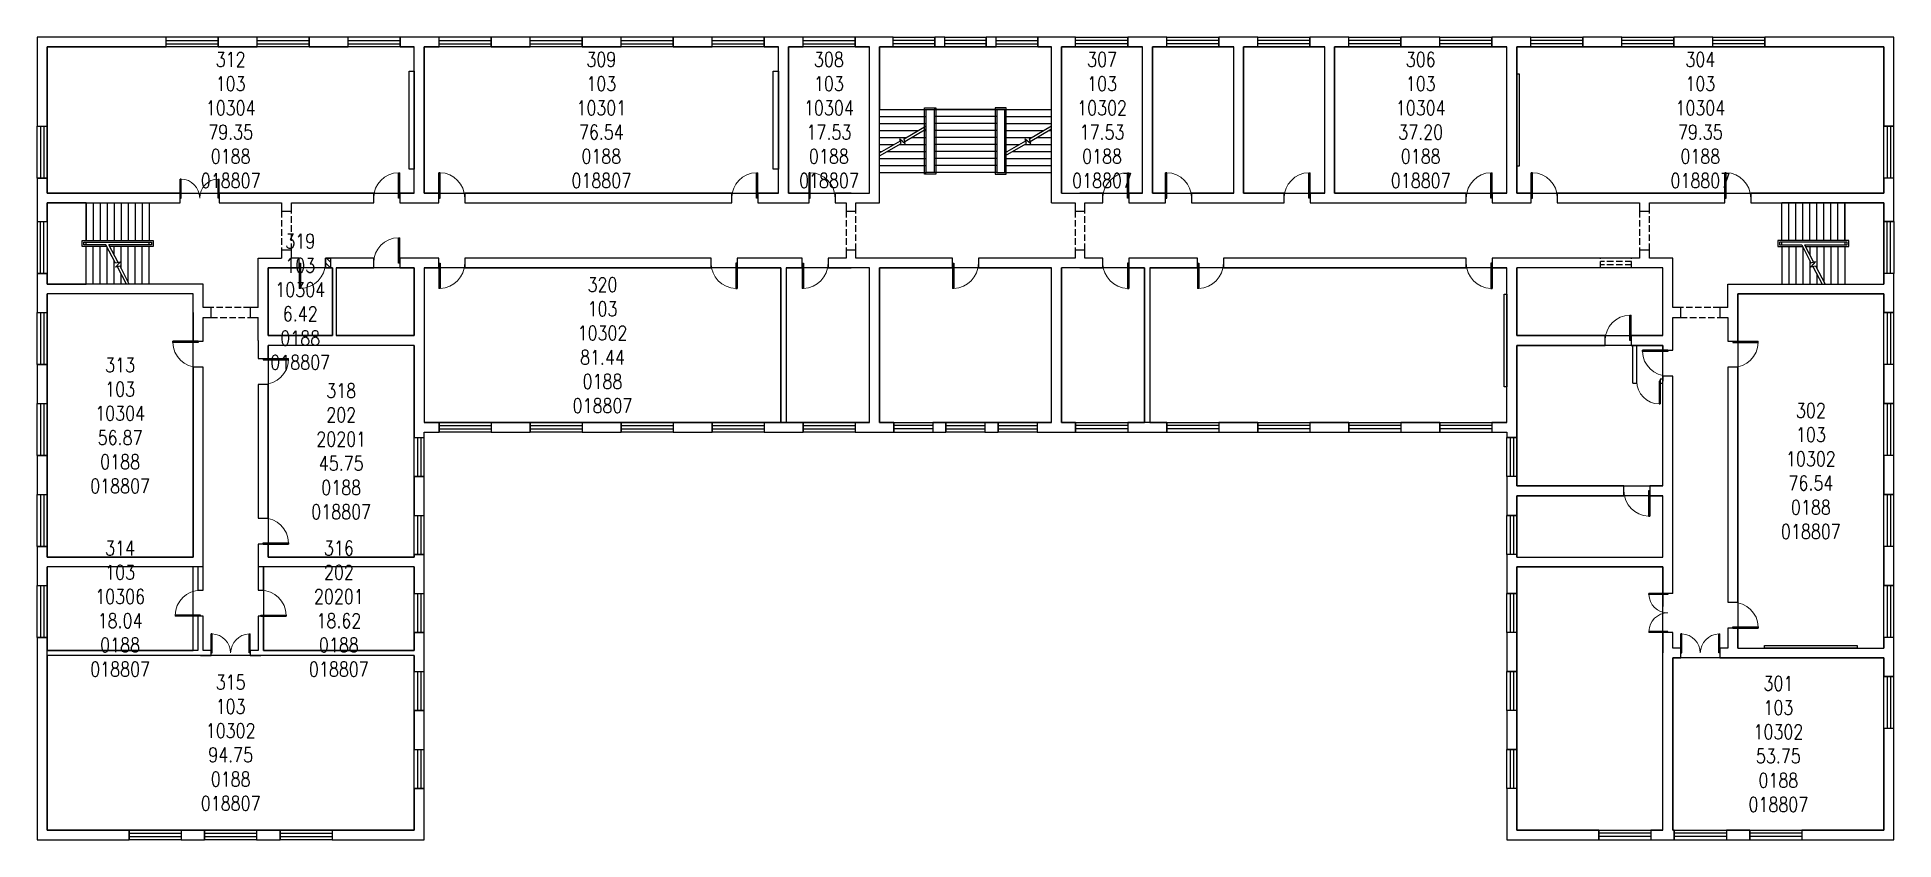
# Model space of a CAD drawing. Extents: x 440095 to 511475, y 513606 to 544486.
import ezdxf

# ---------------------------------------------------------------- set-up
doc = ezdxf.new("R2010")
doc.units = 0
doc.header["$LTSCALE"] = 1000
doc.header["$MEASUREMENT"] = 0
doc.linetypes.add('DASH', pattern=[0.35, 0.25, -0.1])
doc.layers.get('0').update_dxf_attribs({"linetype": 'CONTINUOUS'})
for name, color, linetype in [('body', 30, 'CONTINUOUS'), ('RM', 4, 'CONTINUOUS'), ('RM$', 5, 'CONTINUOUS'), ('RM$TXT', 5, 'CONTINUOUS')]:
    doc.layers.add(name, color=color, linetype=linetype)
doc.layers.get('0').freeze()
doc.styles.add('_TEL_DIM', font='SIMPLEX', dxfattribs={"width": 0.8, "height": 3.5, "bigfont": 'HZTXT'})

# ---------------------------------------------------------------- blocks, each defined once
blk = doc.blocks.new('$TCHSYS$WIN2D')
for p, q in [((-0.5, 0.5), (0.5, 0.5)), ((-0.5, 0.5), (-0.5, -0.5)), ((0.5, 0.5), (0.5, -0.5)), ((0.5, 0.167), (-0.5, 0.167)), ((0.5, -0.167), (-0.5, -0.167)), ((-0.5, -0.5), (0.5, -0.5))]:
    blk.add_line(p, q)
blk = doc.blocks.new('$DorLib2D$00000002')
for p, q in [((-0.5, 0), (-0.5, 0.4875)), ((-0.475, 0.4875), (-0.5, 0.4875)), ((-0.475, 0), (-0.475, 0.4875)), ((0.475, 0), (0.475, 0.4875)), ((0.475, 0.4875), (0.5, 0.4875)), ((0.5, 0), (0.5, 0.4875)), ((-0.5, 0), (-0.475, 0)), ((0.5, 0), (0.475, 0))]:
    blk.add_line(p, q)
at = {"lineweight": 13}
for centre, start, end in [((-0.4875, 0), 0, 88.53072), ((0.4875, 0), 91.46928, 180)]:
    blk.add_arc(centre, 0.4875, start, end, dxfattribs=at)
blk = doc.blocks.new('$DorLib2D$00000001')
for p, q in [((0.45, 0.975), (0.5, 0.975)), ((0.45, 0), (0.45, 0.975)), ((0.5, 0), (0.5, 0.975)), ((0.5, 0), (0.45, 0))]:
    blk.add_line(p, q)
at = {"lineweight": 13}
blk.add_arc((0.475, 0), 0.975, 91.46928, 180, dxfattribs=at)

msp = doc.modelspace()

# ---------------------------------------------------------------- hatches: boundary and pattern name
at = {"layer": 'body'}
h = msp.add_hatch(dxfattribs=at)
h.set_pattern_fill('ANSI31', color=256, scale=100, angle=90, style=0)
h.set_pattern_definition([(135, (451375.36, 535605.79), (-112.253, -112.253), [])])
h.paths.add_polyline_path([(451175, 535606), (451375, 535606), (451375, 535986), (451175, 535986)])

# ---------------------------------------------------------------- linework, layer by layer
for p, q in [((445050, 544486), (440095, 544486)), ((440095, 544486), (440095, 541061)), ((440475, 544106), (445050, 544106)), ((440475, 541061), (440475, 544106)), ((445050, 544106), (445050, 544486)), ((448550, 544486), (447050, 544486)), ((447050, 544486), (447050, 544106)), ((447050, 544106), (448550, 544106)), ((448550, 544106), (448550, 544486)), ((452050, 544486), (450550, 544486)), ((450550, 544486), (450550, 544106)), ((450550, 544106), (452050, 544106)), ((452050, 544106), (452050, 544486)), ((454785, 544486), (454050, 544486)), ((454050, 544486), (454050, 544106)), ((454050, 544106), (454595, 544106)), ((454595, 538486), (454595, 544106)), ((455550, 544486), (454785, 544486)), ((454975, 538486), (454975, 544106)), ((454975, 544106), (455550, 544106)), ((455550, 544106), (455550, 544486)), ((459050, 544486), (457550, 544486)), ((457550, 544486), (457550, 544106)), ((457550, 544106), (459050, 544106)), ((459050, 544106), (459050, 544486)), ((462550, 544486), (461050, 544486)), ((461050, 544486), (461050, 544106)), ((461050, 544106), (462550, 544106)), ((462550, 544106), (462550, 544486)), ((466050, 544486), (464550, 544486)), ((464550, 544486), (464550, 544106)), ((464550, 544106), (466050, 544106)), ((466050, 544106), (466050, 544486)), ((468785, 544486), (468050, 544486)), ((468050, 544486), (468050, 544106)), ((468050, 544106), (468595, 544106)), ((468595, 538486), (468595, 544106)), ((469550, 544486), (468785, 544486)), ((468975, 538486), (468975, 544106)), ((468975, 544106), (469550, 544106)), ((469550, 544106), (469550, 544486)), ((472285, 544486), (471550, 544486)), ((471550, 544486), (471550, 544106)), ((471550, 544106), (472095, 544106)), ((472095, 538486), (472095, 544106)), ((473005, 544486), (472285, 544486)), ((472475, 544106), (473005, 544106)), ((472475, 538106), (472475, 544106)), ((479095, 544106), (472475, 544106)), ((472475, 544106), (472475, 541706)), ((473005, 544106), (473005, 544486)), ((474985, 544486), (474605, 544486)), ((474605, 544486), (474605, 544106)), ((474605, 544106), (474985, 544106)), ((474985, 544106), (474985, 544486)), ((476965, 544486), (476585, 544486)), ((476585, 544486), (476585, 544106)), ((476585, 544106), (476965, 544106)), ((476965, 544106), (476965, 544486)), ((479285, 544486), (478565, 544486)), ((478565, 544486), (478565, 544106)), ((478565, 544106), (479095, 544106)), ((479095, 538106), (479095, 544106)), ((479095, 541706), (479095, 544106)), ((480020, 544486), (479285, 544486)), ((479475, 544106), (480020, 544106)), ((479475, 538486), (479475, 544106)), ((480020, 544106), (480020, 544486)), ((482785, 544486), (482020, 544486)), ((482020, 544486), (482020, 544106)), ((482020, 544106), (482595, 544106)), ((482595, 538486), (482595, 544106)), ((483520, 544486), (482785, 544486)), ((482975, 544106), (483520, 544106)), ((482975, 538486), (482975, 544106)), ((483520, 544106), (483520, 544486)), ((486285, 544486), (485520, 544486)), ((485520, 544486), (485520, 544106)), ((485520, 544106), (486095, 544106)), ((486095, 538486), (486095, 544106)), ((487020, 544486), (486285, 544486)), ((486475, 544106), (487020, 544106)), ((486475, 538486), (486475, 544106)), ((487020, 544106), (487020, 544486)), ((489785, 544486), (489020, 544486)), ((489020, 544486), (489020, 544106)), ((489020, 544106), (489595, 544106)), ((489595, 538486), (489595, 544106)), ((490520, 544486), (489785, 544486)), ((489975, 538486), (489975, 544106)), ((489975, 544106), (490520, 544106)), ((490520, 544106), (490520, 544486)), ((494020, 544486), (492520, 544486)), ((492520, 544486), (492520, 544106)), ((492520, 544106), (494020, 544106)), ((494020, 544106), (494020, 544486)), ((496785, 544486), (496020, 544486)), ((496020, 544486), (496020, 544106)), ((496020, 544106), (496595, 544106)), ((496595, 538486), (496595, 544106)), ((497520, 544486), (496785, 544486)), ((496975, 538486), (496975, 544106)), ((496975, 544106), (497520, 544106)), ((497520, 544106), (497520, 544486)), ((501020, 544486), (499520, 544486)), ((499520, 544486), (499520, 544106)), ((499520, 544106), (501020, 544106)), ((501020, 544106), (501020, 544486)), ((504520, 544486), (503020, 544486)), ((503020, 544486), (503020, 544106)), ((503020, 544106), (504520, 544106)), ((504520, 544106), (504520, 544486)), ((511475, 544486), (506520, 544486)), ((506520, 544486), (506520, 544106)), ((506520, 544106), (511095, 544106)), ((511095, 544106), (511095, 541061)), ((511475, 541061), (511475, 544486)), ((440095, 541061), (440475, 541061)), ((472475, 540029), (472475, 541706)), ((472475, 541706), (474275, 541706)), ((472475, 541706), (479095, 541706)), ((472475, 541436), (474275, 541436)), ((472475, 541166), (474275, 541166)), ((473422, 540576), (474275, 541068)), ((474215, 539216), (474215, 541766)), ((474215, 541766), (474645, 541766)), ((474275, 541068), (474275, 541706)), ((474275, 539276), (474275, 541706)), ((474275, 541706), (474585, 541706)), ((474585, 541706), (474585, 539276)), ((476985, 541706), (474585, 541706)), ((474585, 541706), (474585, 539276)), ((476985, 541436), (474585, 541436)), ((476985, 541166), (474585, 541166)), ((474645, 541766), (474645, 539216)), ((477355, 541766), (476925, 541766)), ((476925, 541766), (476925, 539216)), ((476985, 541706), (476985, 539276)), ((477295, 541706), (476985, 541706)), ((476985, 541706), (476985, 539276)), ((477295, 540029), (477295, 541706)), ((477295, 541706), (479095, 541706)), ((477295, 539276), (477295, 541706)), ((477295, 541436), (479095, 541436)), ((477295, 541166), (479095, 541166)), ((477355, 539216), (477355, 541766)), ((478242, 540576), (479095, 541068)), ((479095, 541068), (479095, 541706)), ((511095, 541061), (511475, 541061)), ((472475, 540896), (473977, 540896)), ((472475, 540626), (473509, 540626)), ((472475, 540029), (473284, 540496)), ((472475, 539913), (473311, 540396)), ((472475, 540356), (473042, 540356)), ((473242, 540356), (474275, 540356)), ((473311, 540396), (473265, 540568)), ((473265, 540568), (473471, 540395)), ((473471, 540395), (473422, 540576)), ((473449, 540476), (474275, 540953)), ((473709, 540626), (474275, 540626)), ((474177, 540896), (474275, 540896)), ((474275, 539276), (474275, 540953)), ((476985, 540896), (474585, 540896)), ((476985, 540626), (474585, 540626)), ((476985, 540356), (474585, 540356)), ((477295, 540896), (478797, 540896)), ((477295, 540626), (478329, 540626)), ((477295, 540029), (478104, 540496)), ((477295, 539913), (478131, 540396)), ((477295, 540356), (477862, 540356)), ((478062, 540356), (479095, 540356)), ((478131, 540396), (478085, 540568)), ((478085, 540568), (478291, 540395)), ((478291, 540395), (478242, 540576)), ((478269, 540476), (479095, 540953)), ((478529, 540626), (479095, 540626)), ((478997, 540896), (479095, 540896)), ((479095, 539276), (479095, 540953)), ((472475, 540086), (472574, 540086)), ((472475, 539276), (472475, 539913)), ((472475, 539816), (474275, 539816)), ((472774, 540086), (474275, 540086)), ((476985, 540086), (474585, 540086)), ((476985, 539816), (474585, 539816)), ((477295, 540086), (477394, 540086)), ((477295, 539276), (477295, 539913)), ((477295, 539816), (479095, 539816)), ((477594, 540086), (479095, 540086)), ((440475, 539061), (440095, 539061)), ((440095, 539061), (440095, 538296)), ((440475, 538486), (440475, 539061)), ((472475, 539546), (474275, 539546)), ((472475, 539276), (474275, 539276)), ((474645, 539216), (474215, 539216)), ((474585, 539276), (474275, 539276)), ((476985, 539546), (474585, 539546)), ((476985, 539276), (474585, 539276)), ((476925, 539216), (477355, 539216)), ((476985, 539276), (477295, 539276)), ((477295, 539546), (479095, 539546)), ((477295, 539276), (479095, 539276)), ((511475, 539061), (511095, 539061)), ((511095, 539061), (511095, 538486)), ((511475, 538296), (511475, 539061)), ((440095, 538296), (440095, 537396)), ((445595, 538486), (440475, 538486)), ((445595, 538106), (445595, 538486)), ((449685, 538486), (447095, 538486)), ((447095, 538486), (447095, 538106)), ((453035, 538486), (449685, 538486)), ((453035, 538106), (453035, 538486)), ((454595, 538486), (454035, 538486)), ((454035, 538486), (454035, 538106)), ((455535, 538486), (454975, 538486)), ((455535, 538106), (455535, 538486)), ((463485, 538486), (456535, 538486)), ((456535, 538486), (456535, 538106)), ((464585, 538486), (463485, 538486)), ((466800, 538486), (464585, 538486)), ((466800, 538106), (466800, 538486)), ((468595, 538486), (467800, 538486)), ((467800, 538486), (467800, 538106)), ((469770, 538486), (468975, 538486)), ((469770, 538106), (469770, 538486)), ((471385, 538486), (470770, 538486)), ((470770, 538486), (470770, 538106)), ((471385, 538486), (472095, 538486)), ((479475, 538486), (480185, 538486)), ((481065, 538486), (480185, 538486)), ((481065, 538106), (481065, 538486)), ((482595, 538486), (482065, 538486)), ((482065, 538486), (482065, 538106)), ((483475, 538486), (482975, 538486)), ((483475, 538106), (483475, 538486)), ((486095, 538486), (484475, 538486)), ((484475, 538486), (484475, 538106)), ((488035, 538486), (486475, 538486)), ((488035, 538106), (488035, 538486)), ((489595, 538486), (489035, 538486)), ((489035, 538486), (489035, 538106)), ((495035, 538486), (489975, 538486)), ((495035, 538106), (495035, 538486)), ((496595, 538486), (496035, 538486)), ((496035, 538486), (496035, 538106)), ((497535, 538486), (496975, 538486)), ((497535, 538106), (497535, 538486)), ((501885, 538486), (498535, 538486)), ((498535, 538486), (498535, 538106)), ((504975, 538486), (501885, 538486)), ((504975, 538106), (504975, 538486)), ((511095, 538486), (505975, 538486)), ((505975, 538486), (505975, 538106)), ((511475, 537396), (511475, 538296)), ((440475, 538106), (445595, 538106)), ((440475, 537396), (440475, 538106)), ((441975, 538106), (440475, 538106)), ((440475, 538106), (440475, 534986)), ((441975, 538106), (444405, 538106)), ((441975, 538106), (441975, 536656)), ((441975, 536656), (441975, 538106)), ((442245, 538106), (442245, 536656)), ((442515, 538106), (442515, 536656)), ((442785, 538106), (442785, 536656)), ((443055, 538106), (443055, 536656)), ((443325, 538106), (443325, 536656)), ((443595, 538106), (443595, 536656)), ((443865, 538106), (443865, 536656)), ((444135, 538106), (444135, 536656)), ((444405, 538106), (444405, 536656)), ((447095, 538106), (449495, 538106)), ((449495, 538106), (449495, 537796)), ((449495, 537796), (449875, 537796)), ((449875, 537796), (449875, 538106)), ((449875, 538106), (453035, 538106)), ((454035, 538106), (454785, 538106)), ((454785, 538106), (455535, 538106)), ((456535, 538106), (463485, 538106)), ((463485, 538106), (464585, 538106)), ((464585, 538106), (466800, 538106)), ((467800, 538106), (468785, 538106)), ((468785, 538106), (469770, 538106)), ((470770, 538106), (471195, 538106)), ((471195, 538106), (471195, 537796)), ((471195, 537796), (471575, 537796)), ((471575, 537796), (471575, 538106)), ((471575, 538106), (472475, 538106)), ((479095, 538106), (479995, 538106)), ((479995, 538106), (479995, 537796)), ((479995, 537796), (480375, 537796)), ((480375, 537796), (480375, 538106)), ((480375, 538106), (481065, 538106)), ((482065, 538106), (482785, 538106)), ((482785, 538106), (483475, 538106)), ((484475, 538106), (486285, 538106)), ((486285, 538106), (488035, 538106)), ((489035, 538106), (489785, 538106)), ((489785, 538106), (495035, 538106)), ((496035, 538106), (496785, 538106)), ((496785, 538106), (497535, 538106)), ((498535, 538106), (501695, 538106)), ((501695, 538106), (501695, 537796)), ((501695, 537796), (502075, 537796)), ((502075, 537796), (502075, 538106)), ((502075, 538106), (504975, 538106)), ((505975, 538106), (511095, 538106)), ((509595, 538106), (507165, 538106)), ((507165, 536656), (507165, 538106)), ((507435, 536656), (507435, 538106)), ((507705, 536656), (507705, 538106)), ((507975, 536656), (507975, 538106)), ((508245, 536656), (508245, 538106)), ((508515, 536656), (508515, 538106)), ((508785, 536656), (508785, 538106)), ((509055, 536656), (509055, 538106)), ((509325, 536656), (509325, 538106)), ((509595, 536656), (509595, 538106)), ((511095, 538106), (509595, 538106)), ((509595, 538106), (509595, 536656)), ((511095, 538106), (511095, 537396)), ((511095, 534986), (511095, 538106)), ((440095, 537396), (440475, 537396)), ((511095, 537396), (511475, 537396)), ((441825, 536436), (441825, 536656)), ((441825, 536656), (444555, 536656)), ((442773, 536436), (441825, 536436)), ((441885, 536496), (441885, 536596)), ((441885, 536596), (444495, 536596)), ((442742, 536496), (441885, 536496)), ((441975, 536596), (444405, 536596)), ((441975, 536496), (441975, 536596)), ((442742, 536496), (441975, 536496)), ((441975, 534986), (441975, 536436)), ((441975, 534986), (441975, 536436)), ((442245, 534986), (442245, 536436)), ((442515, 534986), (442515, 536436)), ((443108, 535792), (442742, 536496)), ((442785, 534986), (442785, 536412)), ((444405, 536496), (442854, 536496)), ((443209, 535814), (442854, 536496)), ((444495, 536496), (442854, 536496)), ((444555, 536436), (442886, 536436)), ((443055, 536109), (443055, 536436)), ((443325, 535589), (443325, 536436)), ((443595, 535070), (443595, 536436)), ((443865, 534986), (443865, 536436)), ((444135, 534986), (444135, 536436)), ((444405, 536496), (444405, 536596)), ((444405, 534986), (444405, 536436)), ((444495, 536596), (444495, 536496)), ((444555, 536656), (444555, 536436)), ((449875, 536296), (449495, 536296)), ((449495, 536296), (449495, 535986)), ((449875, 535986), (449875, 536296)), ((471575, 536296), (471195, 536296)), ((471195, 536296), (471195, 535986)), ((471575, 535986), (471575, 536296)), ((480375, 536296), (479995, 536296)), ((479995, 536296), (479995, 535986)), ((480375, 535986), (480375, 536296)), ((502075, 536296), (501695, 536296)), ((501695, 536296), (501695, 535986)), ((502075, 535986), (502075, 536296)), ((507015, 536656), (507015, 536436)), ((509745, 536656), (507015, 536656)), ((507015, 536436), (507963, 536436)), ((507075, 536596), (507075, 536496)), ((509685, 536596), (507075, 536596)), ((507075, 536496), (507932, 536496)), ((509595, 536596), (507165, 536596)), ((507165, 536496), (507165, 536596)), ((507165, 536496), (507932, 536496)), ((507165, 536436), (507165, 534986)), ((507435, 536436), (507435, 534986)), ((507705, 536436), (507705, 534986)), ((507932, 536496), (508288, 535809)), ((507975, 536412), (507975, 534986)), ((508044, 536496), (509595, 536496)), ((508044, 536496), (508389, 535832)), ((508044, 536496), (509685, 536496)), ((508076, 536436), (509745, 536436)), ((508245, 536436), (508245, 536109)), ((508515, 536436), (508515, 535589)), ((508785, 536436), (508785, 535070)), ((509055, 536436), (509055, 534986)), ((509325, 536436), (509325, 534986)), ((509595, 536596), (509595, 536496)), ((509595, 536436), (509595, 534986)), ((509595, 536436), (509595, 534986)), ((509685, 536496), (509685, 536596)), ((509745, 536436), (509745, 536656)), ((440475, 535396), (440095, 535396)), ((440095, 535396), (440095, 534796)), ((440475, 534986), (440475, 535396)), ((443055, 534986), (443055, 535892)), ((443108, 535634), (443290, 535832)), ((443290, 535832), (443108, 535792)), ((443282, 535672), (443108, 535634)), ((443526, 534986), (443181, 535650)), ((443639, 534986), (443282, 535672)), ((443325, 534986), (443325, 535373)), ((448595, 535986), (449495, 535986)), ((448595, 534086), (448595, 535986)), ((448975, 535606), (449685, 535606)), ((448975, 533896), (448975, 535606)), ((449685, 535606), (450175, 535606)), ((450175, 535986), (449875, 535986)), ((450175, 535606), (450175, 535986)), ((451520, 535986), (451175, 535986)), ((451175, 535986), (451175, 535606)), ((451175, 535606), (451445, 535606)), ((451445, 535606), (451445, 533006)), ((453035, 535986), (451520, 535986)), ((451595, 535606), (451595, 533006)), ((451595, 535606), (453035, 535606)), ((453035, 535606), (453035, 535986)), ((454785, 535986), (454035, 535986)), ((454035, 535986), (454035, 535606)), ((454035, 535606), (454595, 535606)), ((454595, 535606), (454595, 533006)), ((455535, 535986), (454785, 535986)), ((454975, 535606), (454975, 532816)), ((454975, 535606), (455535, 535606)), ((455535, 535606), (455535, 535986)), ((463565, 535986), (456535, 535986)), ((456535, 535986), (456535, 535606)), ((456535, 535606), (463565, 535606)), ((464565, 535986), (463565, 535986)), ((463565, 535606), (464565, 535606)), ((466005, 535986), (464565, 535986)), ((464565, 535606), (466005, 535606)), ((466005, 535606), (466005, 535986)), ((468785, 535986), (467005, 535986)), ((467005, 535986), (467005, 535606)), ((467005, 535606), (468685, 535606)), ((468685, 535606), (468685, 529666)), ((469505, 535986), (468785, 535986)), ((468885, 535606), (469505, 535606)), ((468885, 535606), (468885, 529666)), ((469505, 535606), (469505, 535986)), ((471195, 535986), (470505, 535986)), ((470505, 535986), (470505, 535606)), ((470505, 535606), (471385, 535606)), ((472095, 535606), (471385, 535606)), ((472285, 535986), (471575, 535986)), ((472095, 529666), (472095, 535606)), ((475285, 535986), (472285, 535986)), ((472475, 535606), (475285, 535606)), ((472475, 529666), (472475, 535606)), ((475285, 535606), (475285, 535986)), ((479285, 535986), (476285, 535986)), ((476285, 535986), (476285, 535606)), ((476285, 535606), (479095, 535606)), ((479095, 529666), (479095, 535606)), ((479995, 535986), (479285, 535986)), ((480185, 535606), (479475, 535606)), ((479475, 529666), (479475, 535606)), ((480185, 535606), (481065, 535606)), ((481065, 535986), (480375, 535986)), ((481065, 535606), (481065, 535986)), ((482770, 535986), (482065, 535986)), ((482065, 535986), (482065, 535606)), ((482065, 535606), (482670, 535606)), ((482670, 535606), (482670, 529666)), ((484700, 535986), (482770, 535986)), ((482870, 535606), (484700, 535606)), ((482870, 535606), (482870, 529666)), ((484700, 535606), (484700, 535986)), ((495035, 535986), (485700, 535986)), ((485700, 535986), (485700, 535606)), ((485700, 535606), (495035, 535606)), ((495035, 535606), (495035, 535986)), ((496785, 535986), (496035, 535986)), ((496035, 535986), (496035, 535606)), ((496035, 535606), (496595, 535606)), ((496595, 532816), (496595, 535606)), ((501695, 535986), (496785, 535986)), ((501885, 535606), (496975, 535606)), ((496975, 533006), (496975, 535606)), ((502595, 535606), (501885, 535606)), ((502975, 535986), (502075, 535986)), ((502595, 533896), (502595, 535606)), ((502975, 534086), (502975, 535986)), ((508245, 535892), (508245, 534986)), ((508463, 535848), (508281, 535650)), ((508281, 535650), (508463, 535690)), ((508288, 535809), (508463, 535848)), ((508362, 535668), (508716, 534986)), ((508463, 535690), (508829, 534986)), ((508515, 535373), (508515, 534986)), ((511475, 535396), (511095, 535396)), ((511095, 535396), (511095, 534986)), ((511475, 534796), (511475, 535396)), ((440095, 534796), (440095, 533896)), ((446475, 534986), (440475, 534986)), ((440475, 534986), (441975, 534986)), ((443526, 534986), (441975, 534986)), ((444405, 534986), (443639, 534986)), ((446475, 534086), (446475, 534986)), ((505095, 534986), (511095, 534986)), ((505095, 534086), (505095, 534986)), ((507165, 534986), (508716, 534986)), ((508829, 534986), (509595, 534986)), ((509595, 534986), (511095, 534986)), ((511475, 533896), (511475, 534796)), ((446095, 534606), (440475, 534606)), ((440475, 533896), (440475, 534606)), ((446095, 533896), (446095, 534606)), ((446785, 534086), (446475, 534086)), ((446785, 533706), (446785, 534086)), ((448595, 534086), (448285, 534086)), ((448285, 534086), (448285, 533706)), ((503285, 534086), (502975, 534086)), ((503285, 533706), (503285, 534086)), ((505095, 534086), (504785, 534086)), ((504785, 534086), (504785, 533706)), ((505475, 534606), (511095, 534606)), ((505475, 533896), (505475, 534606)), ((511095, 534606), (511095, 533896)), ((440095, 533896), (440475, 533896)), ((446095, 533896), (446095, 532786)), ((446475, 533706), (446785, 533706)), ((446475, 532786), (446475, 533706)), ((448285, 533706), (448595, 533706)), ((448595, 532816), (448595, 533706)), ((448975, 533006), (448975, 533896)), ((502595, 533006), (502595, 533896)), ((502975, 533706), (503285, 533706)), ((502975, 532816), (502975, 533706)), ((504785, 533706), (505095, 533706)), ((505095, 533706), (505095, 532786)), ((505475, 532786), (505475, 533896)), ((511095, 533896), (511475, 533896)), ((446095, 532786), (446475, 532786)), ((448595, 532816), (448595, 532126)), ((451445, 533006), (448975, 533006)), ((448975, 532126), (448975, 532626)), ((451520, 532626), (448975, 532626)), ((454595, 532626), (451520, 532626)), ((454595, 533006), (451595, 533006)), ((454595, 532626), (454595, 529476)), ((454975, 532816), (454975, 529666)), ((496595, 529666), (496595, 532816)), ((500375, 533006), (496975, 533006)), ((496975, 529476), (496975, 532626)), ((496975, 532626), (500375, 532626)), ((500375, 532626), (500375, 533006)), ((502595, 533006), (501375, 533006)), ((501375, 533006), (501375, 532626)), ((501375, 532626), (502595, 532626)), ((501445, 531251), (501445, 532626)), ((501445, 532626), (501595, 532626)), ((501595, 531326), (501595, 532626)), ((502595, 532626), (502595, 532446)), ((502975, 532446), (502975, 532816)), ((505095, 532786), (505475, 532786)), ((440475, 531896), (440095, 531896)), ((440095, 531896), (440095, 530396)), ((440475, 530396), (440475, 531896)), ((446475, 531786), (446095, 531786)), ((446095, 531786), (446095, 524486)), ((446475, 524106), (446475, 531786)), ((448595, 532126), (448975, 532126)), ((502595, 532446), (502975, 532446)), ((505475, 531786), (505095, 531786)), ((505095, 531786), (505095, 522746)), ((505475, 522746), (505475, 531786)), ((511095, 531896), (511095, 530396)), ((511475, 531896), (511095, 531896)), ((511475, 530396), (511475, 531896)), ((448975, 531126), (448595, 531126)), ((448595, 531126), (448595, 525986)), ((448975, 525986), (448975, 531126)), ((501445, 531176), (501445, 531251)), ((501445, 531176), (501595, 531176)), ((501595, 531176), (501595, 531326)), ((501595, 531176), (501595, 531176)), ((502595, 531326), (502495, 531326)), ((502495, 531326), (502495, 531176)), ((502495, 531176), (502595, 531176)), ((502975, 531446), (502595, 531446)), ((502595, 531446), (502595, 531251)), ((502595, 527226), (502595, 531251)), ((502975, 531251), (502975, 531446)), ((502975, 527036), (502975, 531251)), ((440095, 530396), (440475, 530396)), ((511095, 530396), (511475, 530396)), ((454975, 529666), (468994, 529666)), ((455550, 529666), (454975, 529666)), ((455550, 529286), (455550, 529666)), ((459050, 529666), (457550, 529666)), ((457550, 529666), (457550, 529286)), ((459050, 529286), (459050, 529666)), ((462550, 529666), (461050, 529666)), ((461050, 529666), (461050, 529286)), ((462550, 529286), (462550, 529666)), ((466050, 529666), (464550, 529666)), ((464550, 529666), (464550, 529286)), ((466050, 529286), (466050, 529666)), ((469550, 529666), (468050, 529666)), ((468050, 529666), (468050, 529286)), ((468885, 529666), (468685, 529666)), ((469550, 529286), (469550, 529666)), ((472095, 529666), (471550, 529666)), ((471550, 529666), (471550, 529286)), ((473035, 529666), (472475, 529666)), ((473035, 529286), (473035, 529666)), ((475035, 529666), (474535, 529666)), ((474535, 529666), (474535, 529286)), ((475035, 529286), (475035, 529666)), ((477035, 529666), (476535, 529666)), ((476535, 529666), (476535, 529286)), ((477035, 529286), (477035, 529666)), ((479095, 529666), (478535, 529666)), ((478535, 529666), (478535, 529286)), ((480020, 529666), (479475, 529666)), ((480020, 529286), (480020, 529666)), ((483520, 529666), (482020, 529666)), ((482020, 529666), (482020, 529286)), ((482870, 529666), (482670, 529666)), ((483520, 529286), (483520, 529666)), ((487020, 529666), (485520, 529666)), ((485520, 529666), (485520, 529286)), ((487020, 529286), (487020, 529666)), ((490520, 529666), (489020, 529666)), ((489020, 529666), (489020, 529286)), ((490520, 529286), (490520, 529666)), ((494020, 529666), (492520, 529666)), ((492520, 529666), (492520, 529286)), ((494020, 529286), (494020, 529666)), ((496595, 529666), (496020, 529666)), ((496020, 529666), (496020, 529286)), ((454595, 529476), (454595, 529086)), ((454595, 529086), (454975, 529086)), ((454975, 529086), (454975, 529286)), ((454975, 529286), (455550, 529286)), ((457550, 529286), (459050, 529286)), ((461050, 529286), (462550, 529286)), ((464550, 529286), (466050, 529286)), ((468050, 529286), (469550, 529286)), ((471550, 529286), (472285, 529286)), ((472285, 529286), (473035, 529286)), ((474535, 529286), (475035, 529286)), ((476535, 529286), (477035, 529286)), ((478535, 529286), (479285, 529286)), ((479285, 529286), (480020, 529286)), ((482020, 529286), (483520, 529286)), ((485520, 529286), (487020, 529286)), ((489020, 529286), (490520, 529286)), ((492520, 529286), (494020, 529286)), ((496020, 529286), (496595, 529286)), ((496595, 529286), (496595, 529086)), ((496595, 529086), (496975, 529086)), ((496975, 529086), (496975, 529476)), ((440475, 528396), (440095, 528396)), ((440095, 528396), (440095, 526896)), ((440475, 526896), (440475, 528396)), ((511095, 528396), (511095, 526896)), ((511475, 528396), (511095, 528396)), ((511475, 526896), (511475, 528396)), ((454595, 527586), (454595, 526086)), ((454975, 527586), (454595, 527586)), ((454975, 526086), (454975, 527586)), ((496975, 527586), (496595, 527586)), ((496595, 527586), (496595, 527036)), ((496975, 527226), (496975, 527586)), ((440095, 526896), (440475, 526896)), ((496595, 527036), (496595, 526086)), ((501095, 527226), (496975, 527226)), ((496975, 526086), (496975, 526846)), ((496975, 526846), (501095, 526846)), ((501095, 526846), (501095, 527226)), ((502595, 527226), (502095, 527226)), ((502095, 527226), (502095, 526846)), ((502095, 526846), (502595, 526846)), ((502595, 524486), (502595, 526846)), ((502975, 524296), (502975, 527036)), ((511095, 526896), (511475, 526896)), ((454595, 526086), (454975, 526086)), ((496595, 526086), (496975, 526086)), ((448595, 525986), (448975, 525986)), ((440475, 524896), (440095, 524896)), ((440095, 524896), (440095, 524296)), ((440475, 524486), (440475, 524896)), ((448975, 524986), (448595, 524986)), ((448595, 524986), (448595, 524106)), ((448975, 524486), (448975, 524986)), ((511095, 524896), (511095, 523396)), ((511475, 524896), (511095, 524896)), ((511475, 523396), (511475, 524896)), ((440095, 524296), (440095, 523396)), ((446095, 524486), (440475, 524486)), ((440475, 523396), (440475, 524106)), ((446475, 524106), (440475, 524106)), ((446275, 524106), (446275, 523206)), ((446475, 524106), (446275, 524106)), ((446475, 523206), (446475, 524106)), ((454595, 524106), (448595, 524106)), ((448595, 524106), (448595, 523206)), ((448795, 524106), (448595, 524106)), ((448795, 523206), (448795, 524106)), ((454595, 524486), (448975, 524486)), ((454975, 524586), (454595, 524586)), ((454595, 524586), (454595, 524486)), ((454595, 524106), (454595, 523086)), ((454975, 524296), (454975, 524586)), ((454975, 523086), (454975, 524296)), ((496975, 524586), (496595, 524586)), ((496595, 524586), (496595, 524296)), ((496595, 524296), (496595, 523086)), ((496975, 524486), (496975, 524586)), ((496975, 524486), (502595, 524486)), ((496975, 524106), (502595, 524106)), ((496975, 523086), (496975, 524106)), ((502595, 524106), (502595, 522586)), ((502975, 523086), (502975, 524296)), ((440095, 523396), (440475, 523396)), ((511095, 523396), (511475, 523396)), ((446275, 523206), (446475, 523206)), ((448595, 523206), (448795, 523206)), ((454595, 523086), (454975, 523086)), ((496595, 523086), (496975, 523086)), ((502975, 523086), (502595, 523086)), ((505095, 522746), (505475, 522746)), ((446475, 522206), (446275, 522206)), ((446275, 522206), (446275, 520896)), ((446475, 520896), (446475, 522206)), ((448795, 522206), (448595, 522206)), ((448595, 522206), (448595, 520896)), ((448795, 520896), (448795, 522206)), ((440475, 521396), (440095, 521396)), ((440095, 521396), (440095, 513606)), ((440475, 513986), (440475, 521396)), ((454975, 521586), (454595, 521586)), ((454595, 521586), (454595, 520896)), ((454975, 520796), (454975, 521586)), ((496975, 521586), (496595, 521586)), ((496595, 521586), (496595, 520086)), ((496975, 520086), (496975, 521586)), ((502975, 521586), (502595, 521586)), ((502595, 521586), (502595, 520796)), ((502975, 520986), (502975, 521586)), ((505475, 521746), (505095, 521746)), ((505095, 521746), (505095, 520986)), ((505475, 520986), (505475, 521746)), ((511475, 521396), (511095, 521396)), ((511095, 521396), (511095, 520986)), ((511475, 520796), (511475, 521396)), ((446275, 520896), (440475, 520896)), ((440475, 520696), (440475, 520896)), ((446375, 520696), (440475, 520696)), ((446375, 520696), (446785, 520696)), ((446785, 520896), (446475, 520896)), ((446785, 520696), (446785, 520896)), ((448595, 520896), (448285, 520896)), ((448285, 520896), (448285, 520696)), ((448285, 520696), (448695, 520696)), ((454595, 520696), (448695, 520696)), ((454595, 520896), (448795, 520896)), ((454595, 520696), (454595, 520086)), ((454975, 520086), (454975, 520796)), ((502595, 513986), (502595, 520796)), ((503285, 520986), (502975, 520986)), ((502975, 520606), (503285, 520606)), ((502975, 513986), (502975, 520606)), ((503285, 520606), (503285, 520986)), ((505095, 520986), (504785, 520986)), ((504785, 520986), (504785, 520606)), ((504785, 520606), (505285, 520606)), ((505285, 520606), (511095, 520606)), ((505475, 520986), (511095, 520986)), ((511095, 520606), (511095, 519896)), ((511475, 519896), (511475, 520796)), ((454595, 520086), (454975, 520086)), ((496595, 520086), (496975, 520086)), ((511095, 519896), (511475, 519896)), ((454595, 518586), (454595, 517086)), ((454975, 518586), (454595, 518586)), ((454975, 517086), (454975, 518586)), ((496975, 518586), (496595, 518586)), ((496595, 518586), (496595, 517086)), ((496975, 517086), (496975, 518586)), ((511475, 517896), (511095, 517896)), ((511095, 517896), (511095, 513986)), ((511475, 513606), (511475, 517896)), ((454595, 517086), (454975, 517086)), ((496595, 517086), (496975, 517086)), ((454975, 515586), (454595, 515586)), ((454595, 515586), (454595, 513986)), ((454975, 513606), (454975, 515586)), ((496975, 515586), (496595, 515586)), ((496595, 515586), (496595, 513606)), ((496975, 513986), (496975, 515586)), ((443635, 513986), (440475, 513986)), ((443635, 513606), (443635, 513986)), ((446535, 513986), (445635, 513986)), ((445635, 513986), (445635, 513606)), ((446535, 513606), (446535, 513986)), ((449435, 513986), (448535, 513986)), ((448535, 513986), (448535, 513606)), ((449435, 513606), (449435, 513986)), ((454595, 513986), (451435, 513986)), ((451435, 513986), (451435, 513606)), ((500135, 513986), (496975, 513986)), ((500135, 513606), (500135, 513986)), ((502595, 513986), (502135, 513986)), ((502135, 513986), (502135, 513606)), ((503035, 513986), (502975, 513986)), ((503035, 513606), (503035, 513986)), ((505935, 513986), (505035, 513986)), ((505035, 513986), (505035, 513606)), ((505935, 513606), (505935, 513986)), ((511095, 513986), (507935, 513986)), ((507935, 513986), (507935, 513606)), ((440095, 513606), (443635, 513606)), ((445635, 513606), (446535, 513606)), ((448535, 513606), (449435, 513606)), ((451435, 513606), (454975, 513606)), ((496595, 513606), (500135, 513606)), ((502135, 513606), (502785, 513606)), ((502785, 513606), (503035, 513606)), ((505035, 513606), (505935, 513606)), ((507935, 513606), (511475, 513606))]:
    msp.add_line(p, q, dxfattribs=at)
at = {"layer": 'body', "linetype": 'DASH'}
for p, q in [((449495, 537796), (449495, 536296)), ((449875, 536296), (449875, 537796)), ((471195, 537796), (471195, 536296)), ((471575, 536296), (471575, 537796)), ((479995, 537796), (479995, 536296)), ((480375, 536296), (480375, 537796)), ((501695, 537796), (501695, 536296)), ((502075, 536296), (502075, 537796)), ((500195, 535606, 1800), (500195, 535986, 1800)), ((501395, 535859, 1800), (500195, 535859, 1800)), ((501395, 535732, 1800), (500195, 535732, 1800)), ((501395, 535606, 1800), (501395, 535986, 1800)), ((448285, 534086), (446785, 534086)), ((504785, 534086), (503285, 534086)), ((446785, 533706), (448285, 533706)), ((503285, 533706), (504785, 533706))]:
    msp.add_line(p, q, dxfattribs=at)
at = {"layer": 'body'}
for points in [[(454392, 543181), (454595, 543181), (454595, 539411), (454392, 539411)], [(468392, 543181), (468595, 543181), (468595, 539411), (468392, 539411)], [(496975, 543074), (497073, 543074), (497073, 539517), (496975, 539517)], [(451175, 535606), (451175, 535986), (451375, 535986), (451375, 535606)], [(496595, 531037), (496497, 531037), (496497, 534594), (496595, 534594)], [(506507, 520986), (506507, 521084), (510064, 521084), (510064, 520986)]]:
    msp.add_lwpolyline(points, close=True, dxfattribs=at)
at = {"layer": 'RM'}
for points in [[(482975, 544106), (482975, 538486), (486095, 538486), (486095, 544106)], [(486475, 544106), (486475, 538486), (489595, 538486), (489595, 544106)], [(451595, 535606), (451595, 533006), (454595, 533006), (454595, 535606)], [(468885, 535606), (468885, 529666), (472095, 529666), (472095, 535606)], [(472475, 535606), (472475, 529666), (479095, 529666), (479095, 535606)], [(479475, 535606), (479475, 529666), (482670, 529666), (482670, 535606)], [(482870, 535606), (482870, 529666), (496595, 529666), (496595, 535606)], [(496975, 535606), (496975, 533006), (502595, 533006), (502595, 535606)], [(496975, 532626), (496975, 527226), (502595, 527226), (502595, 532626)], [(496975, 526846), (496975, 524486), (502595, 524486), (502595, 526846)], [(496975, 524106), (496975, 513986), (502595, 513986), (502595, 524106)]]:
    msp.add_lwpolyline(points, close=True, dxfattribs=at)
at = {"layer": 'RM$'}
for points in [[(440475, 544106), (440475, 538486), (454595, 538486), (454595, 544106)], [(454975, 544106), (454975, 538486), (468595, 538486), (468595, 544106)], [(468975, 544106), (468975, 538486), (472095, 538486), (472095, 544106)], [(479475, 544106), (479475, 538486), (482595, 538486), (482595, 544106)], [(489975, 544106), (489975, 538486), (496595, 538486), (496595, 544106)], [(496975, 544106), (496975, 538486), (511095, 538486), (511095, 544106)], [(448975, 535606), (448975, 533006), (451445, 533006), (451445, 535606)], [(454975, 535606), (454975, 529666), (468685, 529666), (468685, 535606)], [(440475, 534606), (440475, 524486), (446095, 524486), (446095, 534606)], [(505475, 534606), (505475, 520986), (511095, 520986), (511095, 534606)], [(448975, 532626), (448975, 524486), (454595, 524486), (454595, 532626)], [(440475, 524106), (440475, 520896), (446095, 520896), (446095, 524106)], [(448795, 524106), (448795, 520896), (454595, 520896), (454595, 524106)], [(440475, 520696), (440475, 513986), (454595, 513986), (454595, 520696)], [(502975, 520606), (502975, 513986), (511095, 513986), (511095, 520606)]]:
    msp.add_lwpolyline(points, close=True, dxfattribs=at)

# ---------------------------------------------------------------- block references
at = {"layer": 'body'}
for name, p, xscale, yscale, zscale in [('$TCHSYS$WIN2D', (446050, 544296), -2000, -380, -2000), ('$TCHSYS$WIN2D', (449550, 544296), -2000, -380, -2000), ('$TCHSYS$WIN2D', (453050, 544296), -2000, -380, -2000), ('$TCHSYS$WIN2D', (456550, 544296), -2000, -380, -2000), ('$TCHSYS$WIN2D', (460050, 544296), -2000, -380, -2000), ('$TCHSYS$WIN2D', (463550, 544296), -2000, -380, -2000), ('$TCHSYS$WIN2D', (467050, 544296), -2000, -380, -2000), ('$TCHSYS$WIN2D', (470550, 544296), -2000, -380, -2000), ('$TCHSYS$WIN2D', (473805, 544296), 1600, -380, 1600), ('$TCHSYS$WIN2D', (475785, 544296), 1600, -380, 1600), ('$TCHSYS$WIN2D', (477765, 544296), -1600, -380, -1600), ('$TCHSYS$WIN2D', (481020, 544296), 2000, -380, 2000), ('$TCHSYS$WIN2D', (484520, 544296), 2000, -380, 2000), ('$TCHSYS$WIN2D', (488020, 544296), 2000, -380, 2000), ('$TCHSYS$WIN2D', (491520, 544296), 2000, -380, 2000), ('$TCHSYS$WIN2D', (495020, 544296), 2000, -380, 2000), ('$TCHSYS$WIN2D', (498520, 544296), 2000, -380, 2000), ('$TCHSYS$WIN2D', (502020, 544296), 2000, -380, 2000), ('$TCHSYS$WIN2D', (505520, 544296), 2000, -380, 2000), ('$DorLib2D$00000002', (446345, 538296), -1500, 1500, -1500), ('$DorLib2D$00000001', (453535, 538296), 1000, 1000, 1000), ('$DorLib2D$00000001', (456035, 538296), -1000, 1000, -1000), ('$DorLib2D$00000001', (467300, 538296), 1000, 1000, 1000), ('$DorLib2D$00000001', (470270, 538296), -1000, 1000, -1000), ('$DorLib2D$00000001', (481565, 538296), 1000, 1000, 1000), ('$DorLib2D$00000001', (483975, 538296), -1000, 1000, -1000), ('$DorLib2D$00000001', (488535, 538296), 1000, 1000, 1000), ('$DorLib2D$00000001', (495535, 538296), 1000, 1000, 1000), ('$DorLib2D$00000001', (498035, 538296), -1000, 1000, -1000), ('$DorLib2D$00000001', (505475, 538296), -1000, 1000, -1000), ('$DorLib2D$00000001', (453535, 535796), 1000, 1000, 1000), ('$DorLib2D$00000001', (450675, 535796), -1000, -1000, -1000), ('$DorLib2D$00000001', (500875, 532816), 1000, 1000, 1000), ('$DorLib2D$00000001', (502045, 531251), 900, -900, 900), ('$DorLib2D$00000001', (501595, 527036), 1000, -1000, 1000), ('$DorLib2D$00000002', (504035, 520796), -1500, 1500, -1500)]:
    msp.add_blockref(name, p, dxfattribs=dict(at, xscale=xscale, yscale=yscale, zscale=zscale))
for name, p, xscale, yscale, zscale, rotation in [('$TCHSYS$WIN2D', (440285, 540061), 2000, 380, 2000, 90), ('$TCHSYS$WIN2D', (511285, 540061), -2000, 380, -2000, 270), ('$TCHSYS$WIN2D', (440285, 536396), -2000, 380, -2000, 90), ('$TCHSYS$WIN2D', (511285, 536396), 2000, 380, 2000, 270), ('$DorLib2D$00000001', (456035, 535796), 1000, 1000, 1000, 180), ('$DorLib2D$00000001', (466505, 535796), -1000, 1000, -1000, 180), ('$DorLib2D$00000001', (470005, 535796), 1000, 1000, 1000, 180), ('$DorLib2D$00000001', (475785, 535796), 1000, 1000, 1000, 180), ('$DorLib2D$00000001', (481565, 535796), -1000, 1000, -1000, 180), ('$DorLib2D$00000001', (485200, 535796), 1000, 1000, 1000, 180), ('$DorLib2D$00000001', (495535, 535796), -1000, 1000, -1000, 180), ('$TCHSYS$WIN2D', (440285, 532896), 2000, 380, 2000, 90), ('$TCHSYS$WIN2D', (511285, 532896), -2000, 380, -2000, 270), ('$DorLib2D$00000001', (446285, 532286), 1000, 1000, 1000, 90), ('$DorLib2D$00000001', (505285, 532286), 1000, -1000, 1000, 89.9999999999995), ('$DorLib2D$00000001', (448785, 531626), 1000, -1000, 1000, 90), ('$DorLib2D$00000001', (502785, 531946), 1000, 1000, 1000, 90.00000000000425), ('$TCHSYS$WIN2D', (440285, 529396), 2000, 380, 2000, 90), ('$TCHSYS$WIN2D', (511285, 529396), -2000, 380, -2000, 270), ('$TCHSYS$WIN2D', (456550, 529476), 2000, -380, 2000, 180), ('$TCHSYS$WIN2D', (460050, 529476), 2000, -380, 2000, 180), ('$TCHSYS$WIN2D', (463550, 529476), 2000, -380, 2000, 180), ('$TCHSYS$WIN2D', (467050, 529476), 2000, -380, 2000, 180), ('$TCHSYS$WIN2D', (470550, 529476), 2000, -380, 2000, 180), ('$TCHSYS$WIN2D', (473785, 529476), -1500, -380, -1500, 180), ('$TCHSYS$WIN2D', (475785, 529476), 1500, -380, 1500, 180), ('$TCHSYS$WIN2D', (477785, 529476), 1500, -380, 1500, 180), ('$TCHSYS$WIN2D', (481020, 529476), -2000, -380, -2000, 180), ('$TCHSYS$WIN2D', (484520, 529476), -2000, -380, -2000, 180), ('$TCHSYS$WIN2D', (488020, 529476), -2000, -380, -2000, 180), ('$TCHSYS$WIN2D', (491520, 529476), -2000, -380, -2000, 180), ('$TCHSYS$WIN2D', (495020, 529476), -2000, -380, -2000, 180), ('$TCHSYS$WIN2D', (454785, 528336), -1500, -380, -1500, 270), ('$TCHSYS$WIN2D', (496785, 528336), 1500, -380, 1500, 90), ('$TCHSYS$WIN2D', (440285, 525896), 2000, 380, 2000, 90), ('$TCHSYS$WIN2D', (511285, 525896), -2000, 380, -2000, 270), ('$TCHSYS$WIN2D', (454785, 525336), -1500, -380, -1500, 270), ('$TCHSYS$WIN2D', (496785, 525336), 1500, -380, 1500, 90), ('$DorLib2D$00000001', (448785, 525486), -1000, -1000, -1000, 90), ('$TCHSYS$WIN2D', (440285, 522396), 2000, 380, 2000, 90), ('$TCHSYS$WIN2D', (511285, 522396), -2000, 380, -2000, 270), ('$DorLib2D$00000001', (446375, 522706), 1000, -1000, 1000, 270), ('$DorLib2D$00000001', (448695, 522706), 1000, 1000, 1000, 270), ('$TCHSYS$WIN2D', (454785, 522336), -1500, -380, -1500, 270), ('$TCHSYS$WIN2D', (496785, 522336), 1500, -380, 1500, 90), ('$DorLib2D$00000002', (502788, 522338), -1500, 1500, -1500, 90), ('$DorLib2D$00000001', (505285, 522246), -1000, -1000, -1000, 89.9999999999995), ('$DorLib2D$00000002', (447535, 520796), -1500, -1500, -1500, 180), ('$TCHSYS$WIN2D', (454785, 519336), -1500, -380, -1500, 270), ('$TCHSYS$WIN2D', (496785, 519336), 1500, -380, 1500, 90), ('$TCHSYS$WIN2D', (511285, 518896), -2000, 380, -2000, 270), ('$TCHSYS$WIN2D', (454785, 516336), -1500, -380, -1500, 270), ('$TCHSYS$WIN2D', (496785, 516336), 1500, -380, 1500, 90), ('$TCHSYS$WIN2D', (444635, 513796), 2000, -380, 2000, 180), ('$TCHSYS$WIN2D', (447535, 513796), 2000, -380, 2000, 180), ('$TCHSYS$WIN2D', (450435, 513796), 2000, -380, 2000, 180), ('$TCHSYS$WIN2D', (501135, 513796), -2000, -380, -2000, 180), ('$TCHSYS$WIN2D', (504035, 513796), -2000, -380, -2000, 180), ('$TCHSYS$WIN2D', (506935, 513796), -2000, -380, -2000, 180)]:
    msp.add_blockref(name, p, dxfattribs=dict(at, xscale=xscale, yscale=yscale, zscale=zscale, rotation=rotation))

# ---------------------------------------------------------------- texts
at = {"layer": 'RM$TXT', "char_height": 558.8, "attachment_point": 8, "style": '_TEL_DIM'}
for s, insert in [('312^M^J103^M^J10304^M^J79.35^M^J0188^M^J018807^M^J', (447535, 538688)), ('309^M^J103^M^J10301^M^J76.54^M^J0188^M^J018807^M^J', (461785, 538688)), ('308^M^J103^M^J10304^M^J17.53^M^J0188^M^J018807^M^J', (470535, 538688)), ('307^M^J103^M^J10302^M^J17.53^M^J0188^M^J018807^M^J', (481035, 538688)), ('306^M^J103^M^J10304^M^J37.20^M^J0188^M^J018807^M^J', (493285, 538688)), ('304^M^J103^M^J10304^M^J79.35^M^J0188^M^J018807^M^J', (504035, 538688)), ('319^M^J103^M^J10304^M^J6.42^M^J0188^M^J018807^M^J', (450210, 531698)), ('320^M^J103^M^J10302^M^J81.44^M^J0188^M^J018807^M^J', (461830, 530028)), ('313^M^J103^M^J10304^M^J56.87^M^J0188^M^J018807^M^J', (443285, 526938)), ('318^M^J202^M^J20201^M^J45.75^M^J0188^M^J018807^M^J', (451785, 525948)), ('302^M^J103^M^J10302^M^J76.54^M^J0188^M^J018807^M^J', (508285, 525188)), ('314^M^J103^M^J10306^M^J18.04^M^J0188^M^J018807^M^J', (443285, 519893)), ('316^M^J202^M^J20201^M^J18.62^M^J0188^M^J018807^M^J', (451695, 519893)), ('315^M^J103^M^J10302^M^J94.75^M^J0188^M^J018807^M^J', (447535, 514733)), ('301^M^J103^M^J10302^M^J53.75^M^J0188^M^J018807^M^J', (507035, 514688))]:
    msp.add_mtext(s, dxfattribs=dict(at, insert=insert))

doc.saveas('drawing.dxf')
